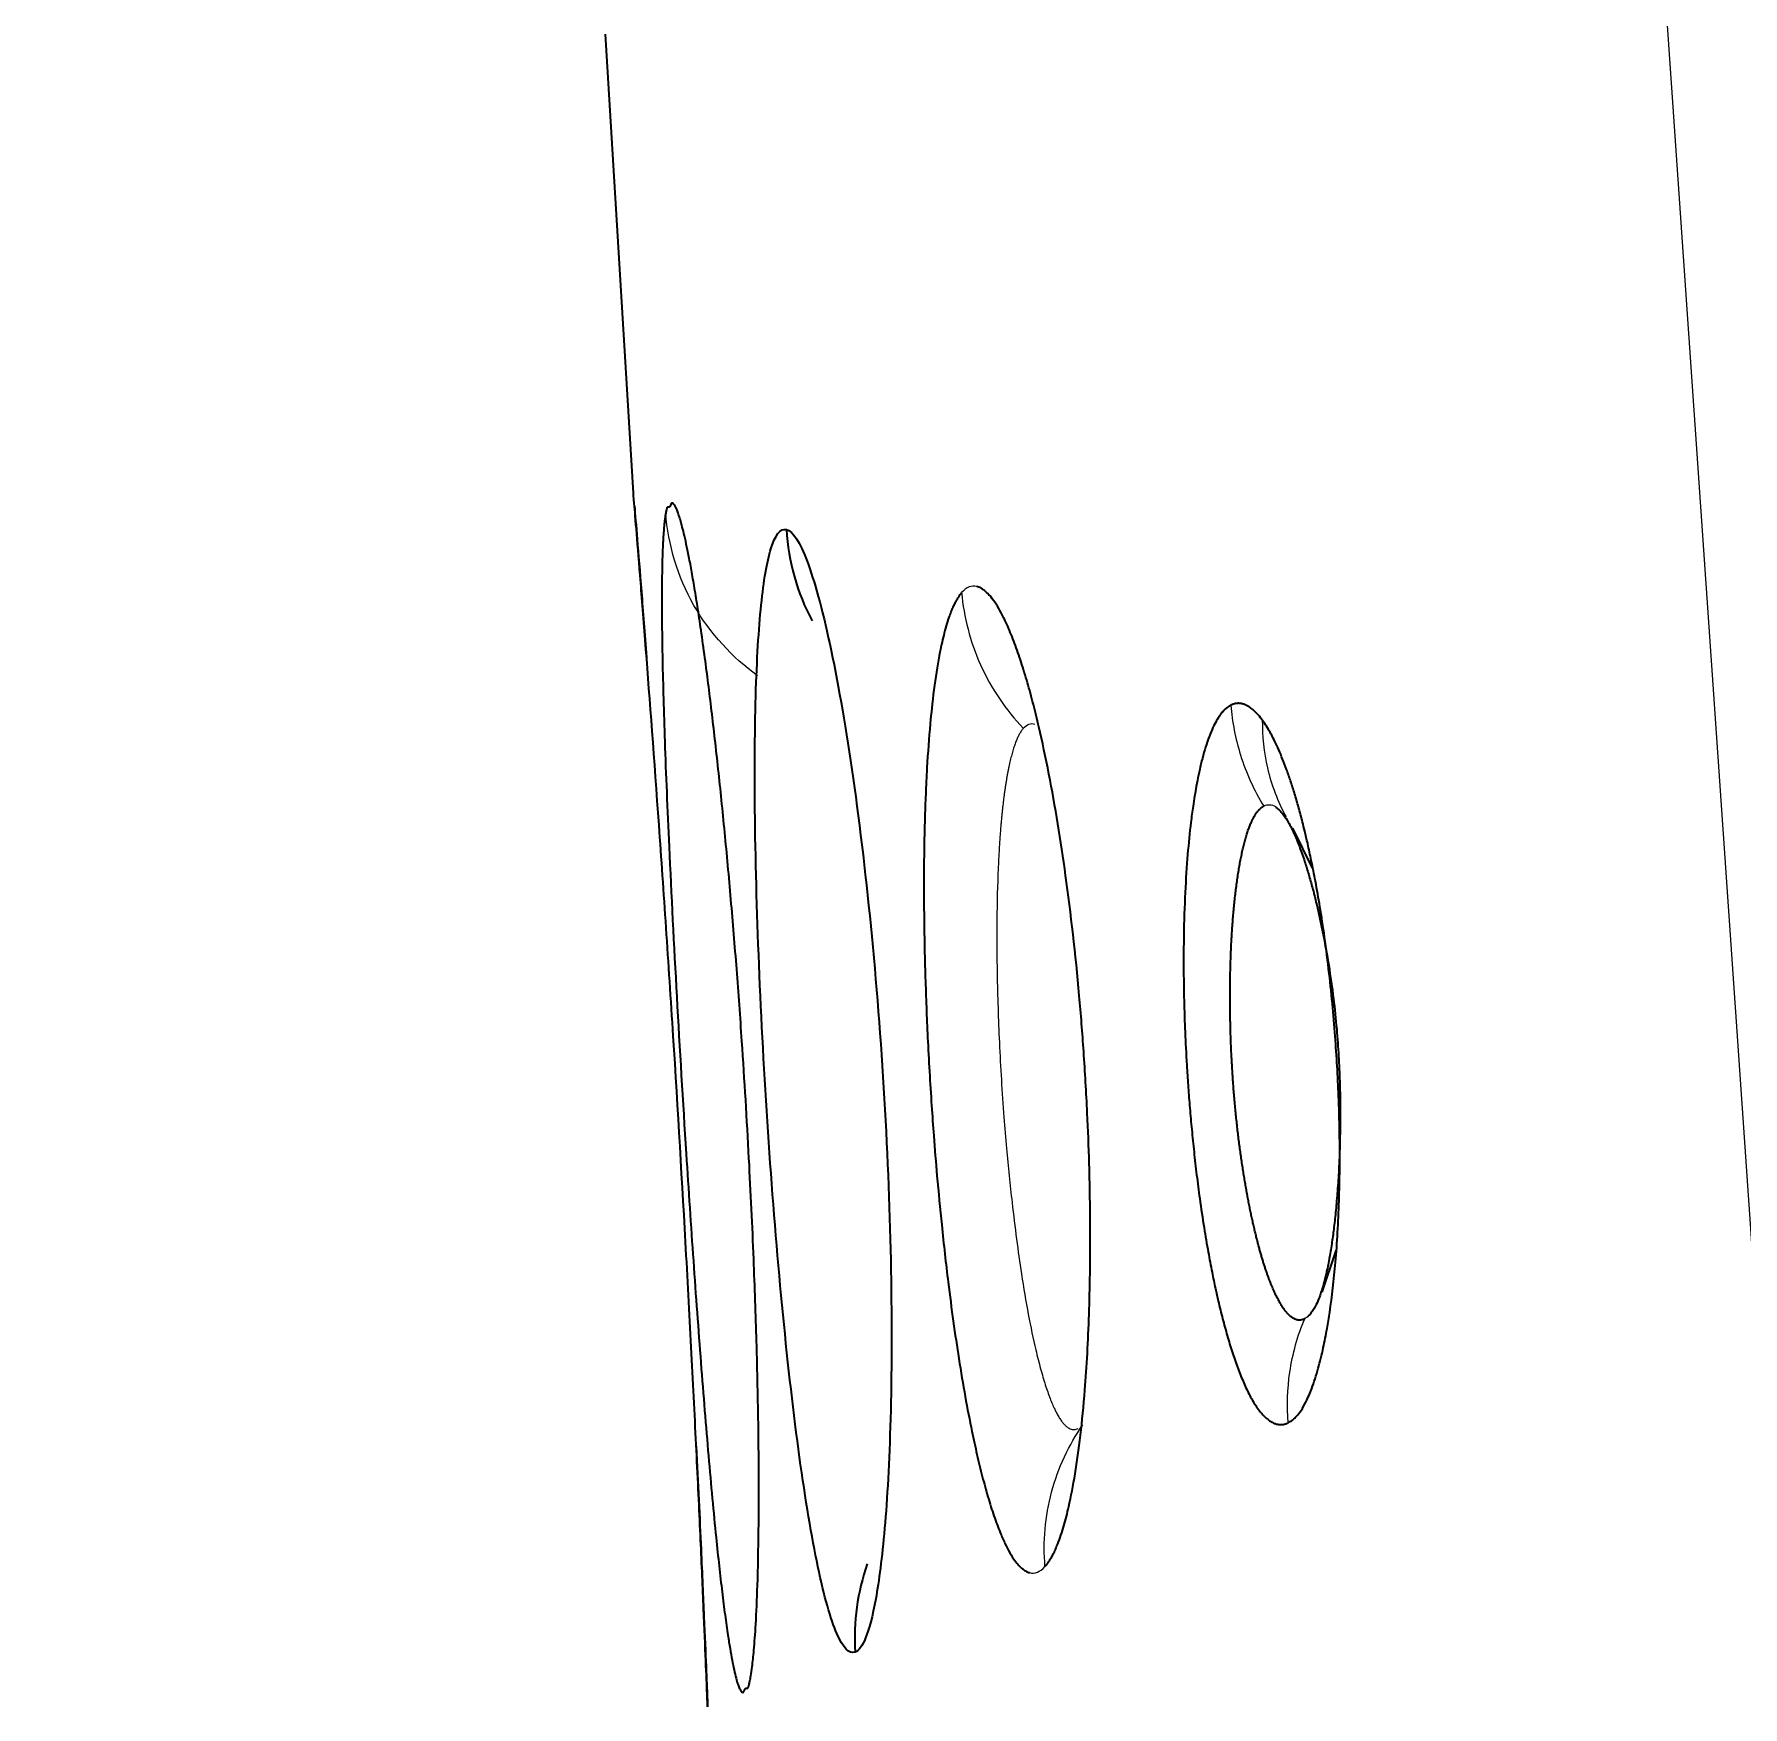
# Model space of a CAD drawing. Header units: inches. Extents: x -1096 to 3103, y -191 to 3207.
# Drawn here: x 3075.019 to 3078.842, y 1547.451 to 1551.194 of the extents above; entities that cross this region are included whole.
import ezdxf

# ---------------------------------------------------------------- set-up
doc = ezdxf.new("R2010")
doc.units = ezdxf.units.IN

msp = doc.modelspace()

# ---------------------------------------------------------------- linework, layer by layer
at = {"lineweight": 35}
for p, q in [((3076.2966, 1551.194), (3076.3594, 1550.167)), ((3077.8789, 1549.3276), (3077.8354, 1549.417)), ((3077.9005, 1548.3788), (3077.9323, 1548.4725)), ((3076.5258, 1547.4511), (3076.5245, 1547.4805))]:
    msp.add_line(p, q, dxfattribs=at)
for centre, major_axis, start_param, end_param in [((3077.1936, 1550.1156), (-0.1255, -0.4789), 5.027959, 5.461207), ((3077.3472, 1547.6038), (-0.1829, 0.46), 0.849973, 1.255227)]:
    msp.add_ellipse(centre, major_axis=major_axis, ratio=0.993789, start_param=start_param, end_param=end_param, dxfattribs=at)
at = {"lineweight": 13}
for points, knots in [([(3082.665, 1493.7042), (3082.6004, 1494.6346), (3082.4711, 1496.4949), (3082.2773, 1499.2845), (3082.0837, 1502.0724), (3081.8901, 1504.8587), (3081.6967, 1507.6432), (3081.5035, 1510.4261), (3081.3103, 1513.2073), (3081.1174, 1515.9868), (3080.9245, 1518.7646), (3080.7318, 1521.5408), (3080.5392, 1524.3152), (3080.3468, 1527.088), (3080.1545, 1529.8591), (3079.9623, 1532.6286), (3079.7703, 1535.3963), (3079.5785, 1538.1624), (3079.3867, 1540.9268), (3079.1952, 1543.6895), (3079.0037, 1546.4505), (3078.8124, 1549.2098), (3078.6213, 1551.9675), (3078.4303, 1554.7235), (3078.2395, 1557.4778), (3078.0488, 1560.2304), (3077.8583, 1562.9813), (3077.6679, 1565.7306), (3077.4776, 1568.4781), (3077.2876, 1571.224), (3077.0976, 1573.9683), (3076.9079, 1576.7108), (3076.7183, 1579.4516), (3076.5288, 1582.1908), (3076.3395, 1584.9283), (3076.1504, 1587.6641), (3075.9614, 1590.3983), (3075.7726, 1593.1307), (3075.5839, 1595.8615), (3075.3954, 1598.5906), (3075.2071, 1601.318), (3075.0816, 1603.1357), (3075.0189, 1604.0443)], [0, 0, 0, 0, 0.025296, 0.050577, 0.075843, 0.101093, 0.126328, 0.151549, 0.176754, 0.201943, 0.227118, 0.252277, 0.277422, 0.302551, 0.327664, 0.352763, 0.377847, 0.402915, 0.427968, 0.453006, 0.478029, 0.503036, 0.528029, 0.553006, 0.577968, 0.602915, 0.627846, 0.652763, 0.677664, 0.70255, 0.727421, 0.752277, 0.777118, 0.801943, 0.826753, 0.851548, 0.876328, 0.901093, 0.925842, 0.950577, 0.975296, 1, 1, 1, 1]), ([(3076.6376, 1549.7585), (3076.5813, 1549.7989), (3076.4794, 1549.9092), (3076.4371, 1550.0523), (3076.4321, 1550.1222)], [0, 0, 0, 0, 0.493844, 1, 1, 1, 1]), ([(3077.0941, 1549.9443), (3077.0989, 1549.8899), (3077.1277, 1549.7779), (3077.1932, 1549.6815), (3077.2321, 1549.6407)], [0, 0, 0, 0, 0.494789, 1, 1, 1, 1]), ([(3077.6964, 1549.6924), (3077.6994, 1549.655), (3077.7146, 1549.5758), (3077.7483, 1549.5019), (3077.77, 1549.4664)], [0, 0, 0, 0, 0.474728, 1, 1, 1, 1]), ([(3077.2321, 1549.6407), (3077.2314, 1549.6399), (3077.23, 1549.6383), (3077.228, 1549.6355), (3077.2261, 1549.6325), (3077.2241, 1549.6292), (3077.2222, 1549.6257), (3077.2203, 1549.6219), (3077.2184, 1549.6178), (3077.2166, 1549.6134), (3077.2147, 1549.6088), (3077.213, 1549.6039), (3077.2112, 1549.5987), (3077.2095, 1549.5933), (3077.2078, 1549.5876), (3077.2061, 1549.5817), (3077.2045, 1549.5755), (3077.2029, 1549.569), (3077.2014, 1549.5623), (3077.1999, 1549.5553), (3077.1984, 1549.548), (3077.1969, 1549.5405), (3077.1955, 1549.5327), (3077.1941, 1549.5247), (3077.1928, 1549.5165), (3077.1915, 1549.508), (3077.1902, 1549.4992), (3077.189, 1549.4902), (3077.1878, 1549.481), (3077.1867, 1549.4715), (3077.1856, 1549.4618), (3077.1845, 1549.4519), (3077.1835, 1549.4417), (3077.1826, 1549.4314), (3077.1816, 1549.4207), (3077.1807, 1549.4099), (3077.1799, 1549.3989), (3077.1791, 1549.3876), (3077.1784, 1549.3762), (3077.1777, 1549.3645), (3077.177, 1549.3527), (3077.1748, 1549.3091), (3077.1724, 1549.2252), (3077.1729, 1549.0893), (3077.1779, 1548.9347), (3077.1858, 1548.8021), (3077.196, 1548.6823), (3077.2083, 1548.5616), (3077.2292, 1548.4017), (3077.2501, 1548.2898), (3077.2653, 1548.228), (3077.2707, 1548.2076), (3077.276, 1548.1888), (3077.2813, 1548.1714), (3077.2866, 1548.1556), (3077.2919, 1548.1412), (3077.2972, 1548.1283), (3077.3023, 1548.1168), (3077.3075, 1548.1066), (3077.3125, 1548.0978), (3077.3176, 1548.0904), (3077.3225, 1548.0842), (3077.3274, 1548.0793), (3077.3321, 1548.0755), (3077.3368, 1548.073), (3077.3415, 1548.0715), (3077.346, 1548.0712), (3077.3504, 1548.0718), (3077.3533, 1548.0731), (3077.3547, 1548.0737)], [0, 0, 0, 0, 0.005972, 0.011955, 0.017951, 0.02396, 0.02998, 0.036012, 0.042055, 0.048111, 0.054177, 0.060255, 0.066344, 0.072444, 0.078555, 0.084677, 0.09081, 0.096952, 0.103106, 0.109269, 0.115443, 0.121626, 0.127819, 0.134022, 0.140234, 0.146455, 0.152686, 0.158926, 0.165175, 0.171432, 0.177698, 0.183972, 0.190255, 0.196546, 0.202844, 0.209151, 0.215465, 0.221787, 0.228116, 0.234452, 0.240795, 0.247145, 0.303261, 0.364171, 0.429645, 0.499403, 0.528824, 0.581401, 0.656184, 0.751772, 0.766496, 0.781024, 0.795358, 0.809499, 0.823451, 0.837216, 0.850794, 0.86419, 0.877403, 0.890438, 0.903295, 0.915977, 0.928485, 0.940822, 0.952989, 0.964989, 0.976822, 0.988492, 1, 1, 1, 1]), ([(3077.7668, 1549.659), (3077.7665, 1549.6231), (3077.7746, 1549.5472), (3077.8015, 1549.4765), (3077.8199, 1549.4425)], [0, 0, 0, 0, 0.475306, 1, 1, 1, 1]), ([(3077.8248, 1548.0869), (3077.8218, 1548.1242), (3077.8242, 1548.2045), (3077.8457, 1548.2817), (3077.8616, 1548.3196)], [0, 0, 0, 0, 0.47368, 1, 1, 1, 1]), ([(3077.2806, 1547.765), (3077.2761, 1547.82), (3077.2808, 1547.8771), (3077.3098, 1547.9859), (3077.3341, 1548.0374), (3077.3652, 1548.082)], [0, 0, 0, 0, 0.5, 0.5, 1, 1, 1, 1])]:
    msp.add_open_spline(points, degree=3, knots=knots, dxfattribs=at)
at = {"lineweight": 35}
for points, knots in [([(3076.5245, 1547.4805), (3076.5239, 1547.4978), (3076.5229, 1547.5229), (3076.5203, 1547.587), (3076.5187, 1547.626), (3076.5149, 1547.7165), (3076.5126, 1547.7681), (3076.5075, 1547.8824), (3076.5046, 1547.9453), (3076.4981, 1548.0803), (3076.4945, 1548.1524), (3076.4867, 1548.303), (3076.4825, 1548.3812), (3076.4691, 1548.6211), (3076.4593, 1548.7881), (3076.4463, 1548.993), (3076.4437, 1549.0338), (3076.4384, 1549.1146), (3076.4357, 1549.1547), (3076.4277, 1549.2733), (3076.4224, 1549.3503), (3076.4065, 1549.5715), (3076.3964, 1549.7057), (3076.3834, 1549.8731), (3076.3795, 1549.9232), (3076.3726, 1550.0099), (3076.3666, 1550.0832), (3076.3629, 1550.1284), (3076.3604, 1550.1589), (3076.3597, 1550.1668), (3076.3596, 1550.1671)], [0, 0, 0, 0, 0.0625, 0.0625, 0.125, 0.125, 0.1875, 0.1875, 0.25, 0.25, 0.3125, 0.3125, 0.375, 0.375, 0.5, 0.5, 0.53125, 0.53125, 0.5625, 0.5625, 0.625, 0.625, 0.75, 0.75, 0.8125, 0.8125, 0.875, 0.9375, 0.9375, 1, 1, 1, 1]), ([(3076.362, 1550.1377), (3076.3635, 1550.1204), (3076.3656, 1550.0951), (3076.3708, 1550.0307), (3076.374, 1549.9915), (3076.3811, 1549.9027), (3076.385, 1549.8536), (3076.3892, 1549.7995)], [0, 0, 0, 0, 0.338009, 0.338009, 0.676018, 0.676018, 1, 1, 1, 1]), ([(3076.4452, 1550.1449), (3076.4451, 1550.1447), (3076.4447, 1550.1442), (3076.444, 1550.143), (3076.4432, 1550.1412), (3076.4424, 1550.1392), (3076.4413, 1550.1367), (3076.4399, 1550.1352), (3076.4385, 1550.1354), (3076.4373, 1550.1358), (3076.4367, 1550.1357), (3076.4361, 1550.1355), (3076.4357, 1550.1352), (3076.4353, 1550.1348), (3076.4349, 1550.1343), (3076.4345, 1550.1335), (3076.434, 1550.132), (3076.4334, 1550.1296), (3076.4327, 1550.1263), (3076.4323, 1550.1236), (3076.4321, 1550.1222)], [0, 0, 0, 0, 0.030258, 0.079746, 0.148434, 0.222698, 0.279078, 0.392661, 0.522575, 0.570212, 0.613388, 0.652084, 0.686289, 0.715992, 0.741186, 0.76187, 0.809596, 0.86519, 0.928659, 1, 1, 1, 1]), ([(3076.6197, 1547.5061), (3076.62, 1547.5072), (3076.6209, 1547.5115), (3076.6228, 1547.5222), (3076.6259, 1547.5432), (3076.6298, 1547.5797), (3076.6339, 1547.638), (3076.6378, 1547.7257), (3076.6404, 1547.851), (3076.6405, 1547.9895), (3076.6386, 1548.1332), (3076.6353, 1548.2774), (3076.6289, 1548.4624), (3076.6183, 1548.6886), (3076.6051, 1548.9082), (3076.591, 1549.1023), (3076.5781, 1549.259), (3076.5642, 1549.4093), (3076.5497, 1549.5511), (3076.5347, 1549.6822), (3076.5218, 1549.7841), (3076.5112, 1549.8599), (3076.5032, 1549.9138), (3076.4957, 1549.96), (3076.4888, 1549.9993), (3076.4825, 1550.0323), (3076.4767, 1550.0596), (3076.4715, 1550.0819), (3076.4669, 1550.0997), (3076.4627, 1550.1138), (3076.459, 1550.1245), (3076.4558, 1550.1324), (3076.453, 1550.1379), (3076.4505, 1550.1416), (3076.4485, 1550.1438), (3076.4467, 1550.1449), (3076.4457, 1550.1449), (3076.4452, 1550.1449)], [0, 0, 0, 0, 0.004136, 0.01604, 0.035704, 0.063097, 0.09816, 0.140879, 0.191335, 0.249698, 0.282514, 0.324104, 0.374283, 0.433016, 0.50035, 0.541997, 0.583714, 0.625528, 0.667416, 0.709336, 0.751243, 0.775514, 0.798609, 0.820537, 0.841308, 0.860927, 0.879391, 0.8967, 0.912847, 0.927831, 0.941647, 0.954296, 0.965775, 0.976086, 0.985228, 0.9932, 1, 1, 1, 1]), ([(3076.4321, 1550.1222), (3076.4318, 1550.1209), (3076.4314, 1550.1184), (3076.4308, 1550.1143), (3076.4302, 1550.1099), (3076.4296, 1550.1053), (3076.4291, 1550.1005), (3076.4286, 1550.0955), (3076.4281, 1550.0902), (3076.4276, 1550.0846), (3076.4272, 1550.0789), (3076.4267, 1550.0729), (3076.4263, 1550.0667), (3076.426, 1550.0602), (3076.4255, 1550.0507), (3076.4247, 1550.0323), (3076.4237, 1549.9976), (3076.4228, 1549.9237), (3076.4241, 1549.7992), (3076.4294, 1549.6094), (3076.4439, 1549.2584), (3076.4676, 1548.8367), (3076.4937, 1548.4469), (3076.5105, 1548.2179), (3076.5276, 1548.0082), (3076.5413, 1547.8613), (3076.5514, 1547.7654), (3076.5581, 1547.7073), (3076.5647, 1547.6555), (3076.5706, 1547.614), (3076.5758, 1547.5812), (3076.5805, 1547.5552), (3076.585, 1547.533), (3076.5886, 1547.5181), (3076.5912, 1547.5086), (3076.5929, 1547.5029), (3076.5947, 1547.4978), (3076.5965, 1547.4933), (3076.5983, 1547.4896), (3076.6001, 1547.4867), (3076.6019, 1547.4846), (3076.6038, 1547.4833), (3076.605, 1547.4833), (3076.6056, 1547.4833)], [0, 0, 0, 0, 0.004758, 0.009513, 0.014264, 0.019013, 0.023758, 0.0285, 0.033238, 0.037973, 0.042703, 0.04743, 0.052152, 0.05687, 0.061584, 0.072614, 0.093193, 0.123262, 0.18673, 0.249952, 0.320376, 0.499516, 0.562158, 0.624879, 0.68779, 0.750951, 0.776082, 0.801235, 0.826393, 0.85154, 0.870247, 0.888927, 0.907585, 0.926231, 0.9336, 0.941176, 0.94896, 0.95695, 0.965148, 0.973551, 0.982161, 0.990977, 1, 1, 1, 1]), ([(3077.0941, 1549.9443), (3077.0932, 1549.9433), (3077.0913, 1549.941), (3077.0883, 1549.9368), (3077.0848, 1549.9315), (3077.0809, 1549.9248), (3077.0767, 1549.9165), (3077.0721, 1549.9062), (3077.0646, 1549.887), (3077.0554, 1549.857), (3077.0439, 1549.8058), (3077.033, 1549.7392), (3077.0233, 1549.6523), (3077.0176, 1549.5747), (3077.0142, 1549.5091), (3077.012, 1549.4538), (3077.01, 1549.3745), (3077.0093, 1549.287), (3077.0102, 1549.1864), (3077.0126, 1549.0784), (3077.0179, 1548.9438), (3077.0247, 1548.8246), (3077.0321, 1548.7213), (3077.0394, 1548.6316), (3077.05, 1548.5213), (3077.0657, 1548.3817), (3077.0879, 1548.2224), (3077.1103, 1548.0977), (3077.1284, 1548.0148), (3077.1404, 1547.9655), (3077.153, 1547.9194), (3077.1664, 1547.8772), (3077.1791, 1547.8429), (3077.191, 1547.8158), (3077.2019, 1547.795), (3077.2123, 1547.7789), (3077.2217, 1547.7675), (3077.2297, 1547.7601), (3077.2363, 1547.7555), (3077.2416, 1547.7528), (3077.2447, 1547.7517), (3077.246, 1547.7513)], [0, 0, 0, 0, 0.005607, 0.012302, 0.020083, 0.028949, 0.0389, 0.049931, 0.062039, 0.09429, 0.122704, 0.164093, 0.205413, 0.246661, 0.2615, 0.282312, 0.30911, 0.346899, 0.371661, 0.408236, 0.450128, 0.497272, 0.518111, 0.546036, 0.581065, 0.623252, 0.683675, 0.749134, 0.772649, 0.796989, 0.822148, 0.848115, 0.87487, 0.895219, 0.915802, 0.936626, 0.954273, 0.969433, 0.982108, 0.992297, 1, 1, 1, 1]), ([(3077.2806, 1547.765), (3077.2815, 1547.7661), (3077.2835, 1547.7685), (3077.2868, 1547.7727), (3077.2905, 1547.7781), (3077.2946, 1547.7849), (3077.2992, 1547.7933), (3077.3041, 1547.8036), (3077.3123, 1547.8229), (3077.3225, 1547.8531), (3077.3409, 1547.9249), (3077.3573, 1548.0254), (3077.3695, 1548.1495), (3077.3756, 1548.2412), (3077.3795, 1548.3285), (3077.3817, 1548.42), (3077.3822, 1548.504), (3077.3815, 1548.5864), (3077.3796, 1548.6745), (3077.3753, 1548.7876), (3077.3679, 1548.9136), (3077.3537, 1549.0945), (3077.3339, 1549.2679), (3077.3094, 1549.4297), (3077.2893, 1549.5418), (3077.2706, 1549.6294), (3077.2544, 1549.6956), (3077.2412, 1549.7442), (3077.2271, 1549.7901), (3077.2124, 1549.8325), (3077.1985, 1549.8669), (3077.1856, 1549.894), (3077.174, 1549.9147), (3077.163, 1549.9307), (3077.1531, 1549.9421), (3077.1448, 1549.9495), (3077.138, 1549.954), (3077.1327, 1549.9566), (3077.1297, 1549.9577), (3077.1284, 1549.9581)], [0, 0, 0, 0, 0.005759, 0.012569, 0.020429, 0.029339, 0.039298, 0.050303, 0.062353, 0.094825, 0.123265, 0.204929, 0.247428, 0.278823, 0.310177, 0.341444, 0.372596, 0.393012, 0.420777, 0.455872, 0.498271, 0.537025, 0.623967, 0.664109, 0.706062, 0.749764, 0.772822, 0.796879, 0.82195, 0.848056, 0.875213, 0.895506, 0.916041, 0.936812, 0.954675, 0.969928, 0.982569, 0.992595, 1, 1, 1, 1]), ([(3077.6964, 1549.6924), (3077.6951, 1549.6917), (3077.6923, 1549.6901), (3077.6875, 1549.6867), (3077.6819, 1549.6818), (3077.6754, 1549.6747), (3077.6682, 1549.6646), (3077.6603, 1549.651), (3077.652, 1549.633), (3077.6412, 1549.6044), (3077.6299, 1549.5644), (3077.6195, 1549.5149), (3077.6122, 1549.4705), (3077.6055, 1549.4205), (3077.5992, 1549.3574), (3077.5936, 1549.2723), (3077.591, 1549.1879), (3077.5905, 1549.1126), (3077.5911, 1549.0541), (3077.5924, 1549.0034), (3077.5939, 1548.9608), (3077.5956, 1548.9266), (3077.597, 1548.9009), (3077.5987, 1548.872), (3077.601, 1548.8362), (3077.6046, 1548.7902), (3077.6089, 1548.742), (3077.614, 1548.692), (3077.6199, 1548.6404), (3077.6273, 1548.5835), (3077.6359, 1548.5256), (3077.6453, 1548.4708), (3077.6538, 1548.4256), (3077.6614, 1548.3894), (3077.6676, 1548.3614), (3077.6746, 1548.3322), (3077.683, 1548.2997), (3077.6938, 1548.2626), (3077.7052, 1548.2272), (3077.7175, 1548.1942), (3077.7305, 1548.1637), (3077.7448, 1548.1359), (3077.7584, 1548.1153), (3077.7703, 1548.1017), (3077.779, 1548.094), (3077.7857, 1548.0894), (3077.7895, 1548.0874), (3077.7911, 1548.0866)], [0, 0, 0, 0, 0.007927, 0.018047, 0.030341, 0.044774, 0.061331, 0.080032, 0.100901, 0.123961, 0.165411, 0.200215, 0.228296, 0.249582, 0.288168, 0.330442, 0.376231, 0.405367, 0.430757, 0.452472, 0.470562, 0.485045, 0.495918, 0.503183, 0.521674, 0.541199, 0.561766, 0.583382, 0.606044, 0.629763, 0.659938, 0.686474, 0.70932, 0.72842, 0.743728, 0.755212, 0.778105, 0.801942, 0.826697, 0.85234, 0.878837, 0.907003, 0.938891, 0.960077, 0.977306, 0.990609, 1, 1, 1, 1]), ([(3077.7302, 1549.6928), (3077.7292, 1549.6932), (3077.7271, 1549.6941), (3077.7241, 1549.6951), (3077.7211, 1549.6958), (3077.7182, 1549.6963), (3077.7153, 1549.6966), (3077.7125, 1549.6967), (3077.7097, 1549.6965), (3077.7069, 1549.6961), (3077.7042, 1549.6955), (3077.7016, 1549.6947), (3077.6989, 1549.6937), (3077.6972, 1549.6928), (3077.6964, 1549.6924)], [0, 0, 0, 0, 0.087917, 0.174953, 0.261133, 0.346481, 0.43102, 0.514775, 0.597754, 0.67993, 0.761271, 0.841747, 0.921332, 1, 1, 1, 1]), ([(3077.8248, 1548.0869), (3077.8262, 1548.0876), (3077.8297, 1548.0895), (3077.836, 1548.0939), (3077.8442, 1548.1017), (3077.8542, 1548.1146), (3077.8657, 1548.1347), (3077.8788, 1548.1651), (3077.8917, 1548.2054), (3077.9029, 1548.2513), (3077.9113, 1548.2941), (3077.9213, 1548.3551), (3077.9319, 1548.447), (3077.938, 1548.5518), (3077.9402, 1548.6473), (3077.9402, 1548.7227), (3077.9382, 1548.8037), (3077.9349, 1548.8761), (3077.9306, 1548.945), (3077.9246, 1549.0173), (3077.9165, 1549.0946), (3077.9069, 1549.1704), (3077.8964, 1549.2391), (3077.8863, 1549.2961), (3077.8771, 1549.3428), (3077.869, 1549.38), (3077.8624, 1549.4084), (3077.8556, 1549.4358), (3077.848, 1549.4642), (3077.839, 1549.4948), (3077.8301, 1549.523), (3077.8212, 1549.5487), (3077.8124, 1549.572), (3077.8037, 1549.5928), (3077.7932, 1549.6157), (3077.7796, 1549.6411), (3077.7653, 1549.6622), (3077.7528, 1549.6762), (3077.7437, 1549.6843), (3077.7364, 1549.6895), (3077.7321, 1549.6918), (3077.7302, 1549.6928)], [0, 0, 0, 0, 0.008784, 0.022012, 0.039639, 0.061609, 0.087958, 0.118751, 0.157481, 0.190776, 0.218565, 0.240781, 0.300853, 0.366289, 0.389903, 0.429716, 0.465034, 0.493523, 0.521548, 0.55222, 0.585556, 0.621544, 0.652763, 0.680085, 0.70348, 0.722896, 0.738289, 0.749628, 0.76907, 0.788051, 0.806559, 0.824584, 0.842116, 0.859149, 0.875676, 0.903109, 0.936897, 0.957449, 0.974805, 0.988984, 1, 1, 1, 1]), ([(3077.8616, 1548.3196), (3077.861, 1548.3193), (3077.8599, 1548.3187), (3077.8582, 1548.318), (3077.8564, 1548.3174), (3077.8547, 1548.3169), (3077.8529, 1548.3166), (3077.851, 1548.3164), (3077.8492, 1548.3164), (3077.8473, 1548.3165), (3077.8454, 1548.3168), (3077.8434, 1548.3173), (3077.8415, 1548.3179), (3077.8395, 1548.3187), (3077.8375, 1548.3197), (3077.8354, 1548.3209), (3077.8333, 1548.3222), (3077.8312, 1548.3238), (3077.8291, 1548.3255), (3077.8269, 1548.3275), (3077.8247, 1548.3296), (3077.8225, 1548.332), (3077.8203, 1548.3346), (3077.818, 1548.3374), (3077.8157, 1548.3405), (3077.8134, 1548.3438), (3077.8111, 1548.3473), (3077.8087, 1548.351), (3077.8064, 1548.355), (3077.804, 1548.3593), (3077.8016, 1548.3638), (3077.7991, 1548.3685), (3077.7967, 1548.3735), (3077.7942, 1548.3788), (3077.7918, 1548.3843), (3077.7893, 1548.3901), (3077.7868, 1548.3961), (3077.7843, 1548.4025), (3077.7818, 1548.4091), (3077.7792, 1548.416), (3077.7767, 1548.4231), (3077.7742, 1548.4306), (3077.7716, 1548.4383), (3077.7691, 1548.4464), (3077.7666, 1548.4547), (3077.764, 1548.4633), (3077.7615, 1548.4722), (3077.759, 1548.4813), (3077.7565, 1548.4908), (3077.7539, 1548.5006), (3077.7515, 1548.5107), (3077.749, 1548.521), (3077.7465, 1548.5317), (3077.7441, 1548.5426), (3077.7416, 1548.5538), (3077.7392, 1548.5654), (3077.7369, 1548.5772), (3077.7345, 1548.5893), (3077.7322, 1548.6017), (3077.73, 1548.6143), (3077.7277, 1548.6273), (3077.7255, 1548.6405), (3077.7234, 1548.6541), (3077.7213, 1548.6679), (3077.7192, 1548.682), (3077.7172, 1548.6963), (3077.7153, 1548.7109), (3077.7134, 1548.7258), (3077.7116, 1548.741), (3077.7099, 1548.7564), (3077.7082, 1548.7721), (3077.7066, 1548.788), (3077.7051, 1548.8041), (3077.7037, 1548.8204), (3077.7024, 1548.8369), (3077.7012, 1548.8536), (3077.7, 1548.8704), (3077.699, 1548.8874), (3077.6981, 1548.9044), (3077.6973, 1548.9216), (3077.6965, 1548.9388), (3077.6959, 1548.9561), (3077.6955, 1548.9734), (3077.6951, 1548.9908), (3077.6948, 1549.0081), (3077.6947, 1549.0255), (3077.6946, 1549.0428), (3077.6947, 1549.0601), (3077.6949, 1549.0773), (3077.6952, 1549.0945), (3077.6956, 1549.1115), (3077.6962, 1549.1285), (3077.6969, 1549.1454), (3077.6977, 1549.1621), (3077.6986, 1549.1786), (3077.6997, 1549.195), (3077.7009, 1549.2111), (3077.7022, 1549.227), (3077.7036, 1549.2427), (3077.7052, 1549.258), (3077.7069, 1549.2731), (3077.7087, 1549.2878), (3077.7107, 1549.3022), (3077.7128, 1549.3162), (3077.7151, 1549.3298), (3077.7175, 1549.343), (3077.72, 1549.3557), (3077.7226, 1549.3678), (3077.7254, 1549.3795), (3077.7284, 1549.3906), (3077.7314, 1549.4012), (3077.7346, 1549.4111), (3077.738, 1549.4203), (3077.7415, 1549.4289), (3077.7451, 1549.4367), (3077.7489, 1549.4438), (3077.7529, 1549.4501), (3077.7569, 1549.4556), (3077.7611, 1549.4602), (3077.7655, 1549.4639), (3077.7685, 1549.4656), (3077.77, 1549.4664)], [0, 0, 0, 0, 0.004476, 0.009018, 0.013626, 0.018299, 0.023035, 0.027833, 0.032691, 0.037608, 0.042586, 0.047626, 0.052727, 0.057891, 0.06312, 0.068414, 0.073774, 0.0792, 0.084693, 0.090253, 0.09588, 0.101575, 0.107339, 0.113172, 0.119073, 0.125044, 0.131084, 0.137195, 0.143376, 0.149627, 0.155949, 0.162342, 0.168806, 0.175341, 0.181947, 0.188624, 0.195373, 0.202193, 0.209084, 0.216045, 0.223077, 0.230179, 0.237351, 0.244593, 0.251904, 0.259283, 0.266731, 0.274245, 0.281827, 0.289475, 0.297189, 0.304967, 0.31281, 0.320716, 0.328685, 0.336716, 0.344809, 0.352963, 0.361178, 0.369453, 0.377788, 0.386184, 0.394641, 0.40316, 0.411743, 0.420391, 0.429107, 0.437893, 0.446751, 0.45568, 0.464679, 0.473746, 0.482881, 0.492083, 0.501352, 0.510687, 0.520089, 0.529556, 0.539088, 0.548684, 0.558341, 0.568057, 0.577832, 0.58767, 0.597575, 0.607547, 0.617591, 0.627709, 0.637901, 0.648169, 0.658512, 0.66893, 0.679421, 0.689986, 0.700624, 0.711332, 0.722111, 0.732957, 0.74387, 0.754848, 0.76589, 0.776994, 0.788158, 0.799382, 0.810665, 0.822005, 0.833402, 0.844856, 0.856367, 0.867937, 0.879566, 0.891257, 0.903011, 0.914832, 0.926724, 0.93869, 0.95074, 0.962889, 0.975155, 0.987533, 1, 1, 1, 1]), ([(3077.7965, 1549.4646), (3077.7971, 1549.4642), (3077.7993, 1549.4628), (3077.8042, 1549.4588), (3077.8125, 1549.45), (3077.8241, 1549.4332), (3077.8355, 1549.411), (3077.8458, 1549.3868), (3077.854, 1549.3652), (3077.8623, 1549.3408), (3077.8707, 1549.3136), (3077.879, 1549.2842), (3077.8888, 1549.2457), (3077.9015, 1549.1895), (3077.9149, 1549.1168), (3077.926, 1549.0391), (3077.9333, 1548.9704), (3077.9374, 1548.9137), (3077.9401, 1548.8569), (3077.9417, 1548.7871), (3077.9408, 1548.7134), (3077.9379, 1548.6481), (3077.9347, 1548.6004), (3077.931, 1548.5579), (3077.9268, 1548.5203), (3077.9221, 1548.4854), (3077.9165, 1548.4517), (3077.9097, 1548.4186), (3077.9023, 1548.3901), (3077.8948, 1548.3678), (3077.888, 1548.3517), (3077.8817, 1548.3402), (3077.8761, 1548.3322), (3077.8713, 1548.3268), (3077.8683, 1548.3242), (3077.867, 1548.3231)], [0, 0, 0, 0, 0.00502, 0.019494, 0.043435, 0.076901, 0.120014, 0.143395, 0.16738, 0.191953, 0.21709, 0.242764, 0.267552, 0.309587, 0.368553, 0.416637, 0.459241, 0.496325, 0.520473, 0.563099, 0.624391, 0.659172, 0.692032, 0.722902, 0.751723, 0.779008, 0.809081, 0.841887, 0.877369, 0.906222, 0.931652, 0.953713, 0.972448, 0.987885, 1, 1, 1, 1]), ([(3077.7911, 1548.0866), (3077.792, 1548.0862), (3077.794, 1548.0853), (3077.7969, 1548.0843), (3077.7998, 1548.0835), (3077.8027, 1548.083), (3077.8055, 1548.0827), (3077.8083, 1548.0826), (3077.8111, 1548.0827), (3077.8139, 1548.0831), (3077.8167, 1548.0837), (3077.8194, 1548.0846), (3077.8221, 1548.0856), (3077.8239, 1548.0865), (3077.8248, 1548.0869)], [0, 0, 0, 0, 0.085545, 0.170635, 0.255295, 0.339549, 0.423419, 0.50693, 0.590098, 0.672905, 0.755323, 0.837327, 0.918894, 1, 1, 1, 1]), ([(3076.5002, 1548.0344), (3076.5043, 1547.9505), (3076.5079, 1547.8729), (3076.5135, 1547.7473), (3076.5157, 1547.6967), (3076.5194, 1547.609), (3076.5209, 1547.5719), (3076.5234, 1547.5123), (3076.5243, 1547.4896), (3076.5255, 1547.4591), (3076.5258, 1547.4513), (3076.5258, 1547.4511)], [0, 0, 0, 0, 0.235511, 0.235511, 0.426633, 0.426633, 0.617755, 0.617755, 0.808878, 0.808878, 1, 1, 1, 1]), ([(3076.6056, 1547.4833), (3076.6057, 1547.4835), (3076.6061, 1547.4841), (3076.6068, 1547.4852), (3076.6076, 1547.487), (3076.6086, 1547.4891), (3076.6097, 1547.4916), (3076.6111, 1547.4931), (3076.6126, 1547.4928), (3076.6137, 1547.4925), (3076.6144, 1547.4926), (3076.615, 1547.4928), (3076.6155, 1547.4931), (3076.6159, 1547.4935), (3076.6163, 1547.494), (3076.6167, 1547.4948), (3076.6173, 1547.4963), (3076.6181, 1547.4987), (3076.6189, 1547.502), (3076.6194, 1547.5047), (3076.6197, 1547.5061)], [0, 0, 0, 0, 0.029999, 0.079395, 0.148146, 0.222267, 0.27858, 0.392024, 0.521847, 0.569475, 0.612651, 0.651359, 0.685587, 0.715326, 0.74057, 0.761318, 0.809052, 0.864742, 0.928392, 1, 1, 1, 1])]:
    msp.add_open_spline(points, degree=3, knots=knots, dxfattribs=at)
for points in [[(3076.8559, 1547.5737), (3076.8424, 1547.5684), (3076.8151, 1547.5972), (3076.7722, 1547.7486), (3076.7307, 1547.9976), (3076.6935, 1548.3207), (3076.6629, 1548.6891), (3076.6411, 1549.0685), (3076.63, 1549.4276), (3076.6317, 1549.7295), (3076.6442, 1549.9288), (3076.6653, 1550.0552), (3076.6882, 1550.0892), (3076.7023, 1550.0855)], [(3076.7023, 1550.0855), (3076.7167, 1550.0817), (3076.7473, 1550.0341), (3076.7993, 1549.8459), (3076.8496, 1549.5603), (3076.8928, 1549.2041), (3076.9236, 1548.8119), (3076.9386, 1548.4197), (3076.9369, 1548.08), (3076.9228, 1547.8359), (3076.9024, 1547.6809), (3076.8794, 1547.5968), (3076.8638, 1547.5768), (3076.8559, 1547.5737)]]:
    msp.add_open_spline(points, degree=3, dxfattribs=at)
at = {"lineweight": 13}
for points in [[(3077.1284, 1549.9581), (3077.1163, 1549.9612), (3077.1048, 1549.9567), (3077.0941, 1549.9443)], [(3077.2321, 1549.6407), (3077.2402, 1549.6502), (3077.2489, 1549.6532), (3077.2581, 1549.6499)], [(3077.7971, 1549.465), (3077.7882, 1549.4698), (3077.7791, 1549.4703), (3077.77, 1549.4664)], [(3077.867, 1548.3231), (3077.8652, 1548.3217), (3077.8634, 1548.3205), (3077.8616, 1548.3196)], [(3077.246, 1547.7513), (3077.2579, 1547.7482), (3077.2695, 1547.7527), (3077.2806, 1547.765)]]:
    msp.add_open_spline(points, degree=3, dxfattribs=at)

doc.saveas('drawing.dxf')
